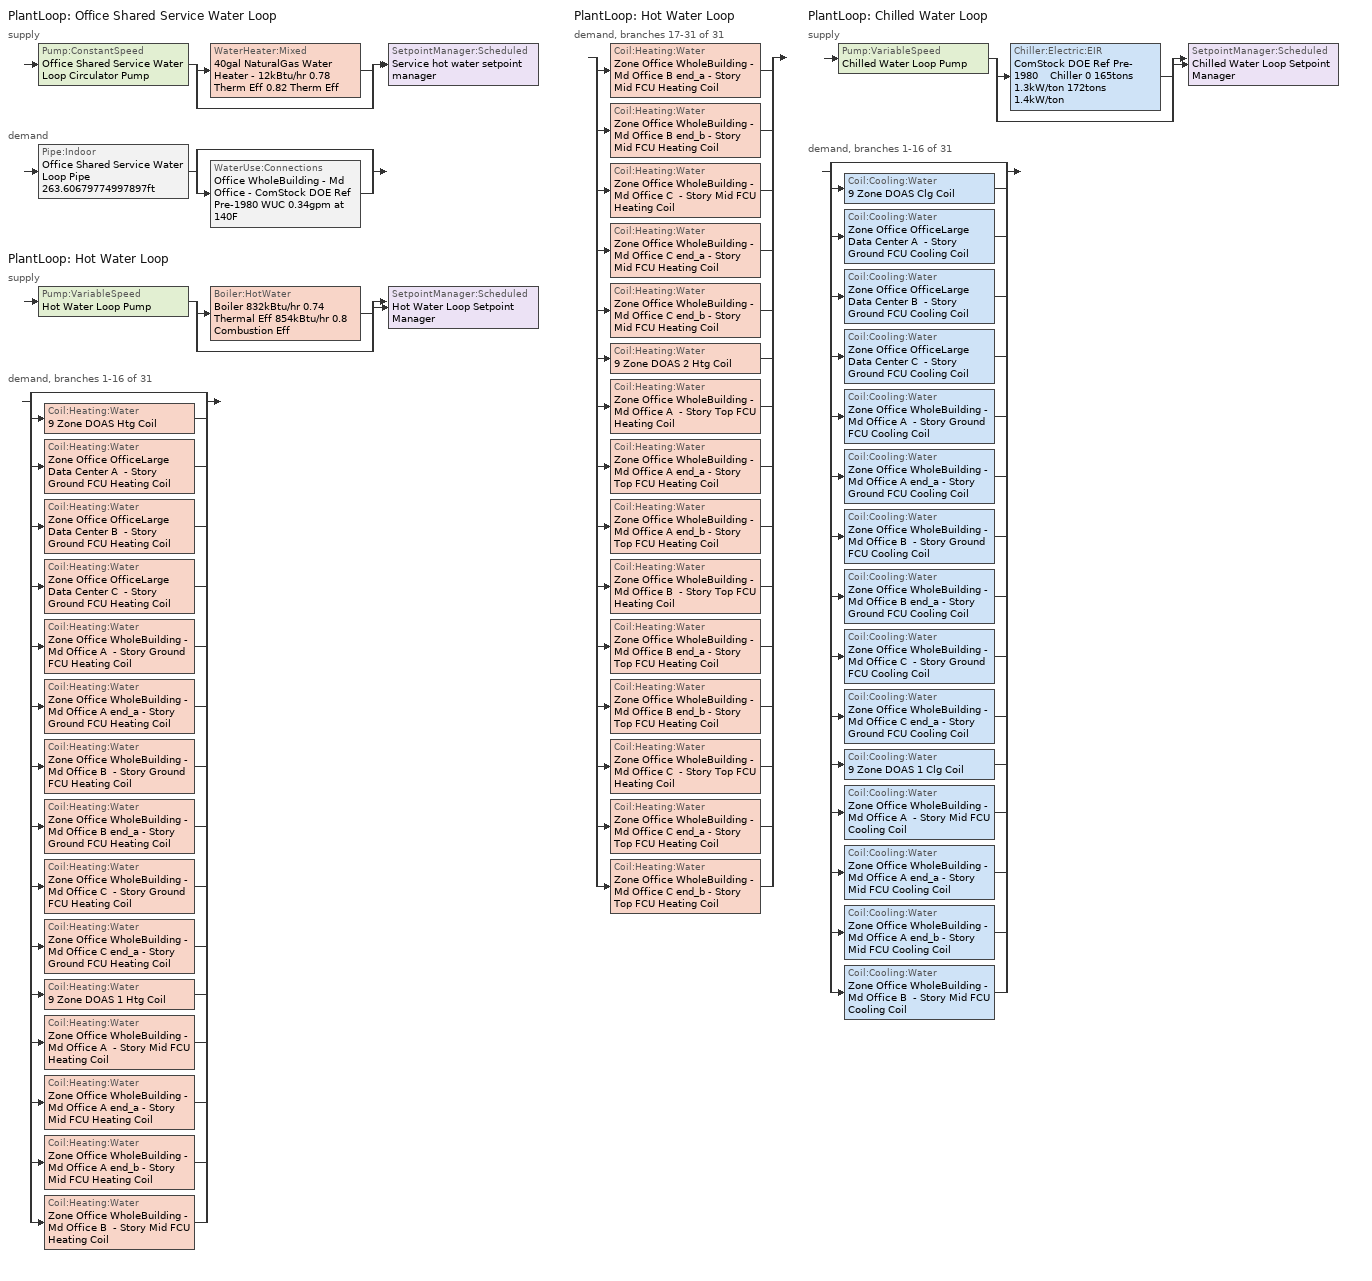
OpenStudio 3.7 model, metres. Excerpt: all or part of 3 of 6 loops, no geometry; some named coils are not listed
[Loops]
PlantLoop 'Office Shared Service Water Loop'
 supply: Pump:ConstantSpeed 'Office Shared Service Water Loop Circulator Pump' > split
  | WaterHeater:Mixed '40gal NaturalGas Water Heater - 12kBtu/hr 0.78 Therm Eff 0.82 Therm Eff'
  | bypass
  join > SetpointManager:Scheduled 'Service hot water setpoint manager'
 demand: Pipe:Indoor 'Office Shared Service Water Loop Pipe 263.60679774997897ft' > split
  | bypass
  | WaterUse:Connections 'Office WholeBuilding - Md Office - ComStock DOE Ref Pre-1980 WUC 0.34gpm at 140F'
PlantLoop 'Hot Water Loop'
 supply: Pump:VariableSpeed 'Hot Water Loop Pump' > split
  | Boiler:HotWater 'Boiler 832kBtu/hr 0.74 Thermal Eff 854kBtu/hr 0.8 Combustion Eff'
  | bypass
  join > SetpointManager:Scheduled 'Hot Water Loop Setpoint Manager'
 demand, branches 1-16 of 31: split
  | bypass
  | Coil:Heating:Water '9 Zone DOAS Htg Coil'
  | Coil:Heating:Water 'Zone Office OfficeLarge Data Center A  - Story Ground FCU Heating Coil'
  | Coil:Heating:Water 'Zone Office OfficeLarge Data Center B  - Story Ground FCU Heating Coil'
  | Coil:Heating:Water 'Zone Office OfficeLarge Data Center C  - Story Ground FCU Heating Coil'
  | Coil:Heating:Water 'Zone Office WholeBuilding - Md Office A  - Story Ground FCU Heating Coil'
  | Coil:Heating:Water 'Zone Office WholeBuilding - Md Office A end_a - Story Ground FCU Heating Coil'
  | Coil:Heating:Water 'Zone Office WholeBuilding - Md Office B  - Story Ground FCU Heating Coil'
  | Coil:Heating:Water 'Zone Office WholeBuilding - Md Office B end_a - Story Ground FCU Heating Coil'
  | Coil:Heating:Water 'Zone Office WholeBuilding - Md Office C  - Story Ground FCU Heating Coil'
  | Coil:Heating:Water 'Zone Office WholeBuilding - Md Office C end_a - Story Ground FCU Heating Coil'
  | Coil:Heating:Water '9 Zone DOAS 1 Htg Coil'
  | Coil:Heating:Water 'Zone Office WholeBuilding - Md Office A  - Story Mid FCU Heating Coil'
  | Coil:Heating:Water 'Zone Office WholeBuilding - Md Office A end_a - Story Mid FCU Heating Coil'
  | Coil:Heating:Water 'Zone Office WholeBuilding - Md Office A end_b - Story Mid FCU Heating Coil'
  | Coil:Heating:Water 'Zone Office WholeBuilding - Md Office B  - Story Mid FCU Heating Coil'
PlantLoop 'Hot Water Loop'
 demand, branches 17-31 of 31: split
  | Coil:Heating:Water 'Zone Office WholeBuilding - Md Office B end_a - Story Mid FCU Heating Coil'
  | Coil:Heating:Water 'Zone Office WholeBuilding - Md Office B end_b - Story Mid FCU Heating Coil'
  | Coil:Heating:Water 'Zone Office WholeBuilding - Md Office C  - Story Mid FCU Heating Coil'
  | Coil:Heating:Water 'Zone Office WholeBuilding - Md Office C end_a - Story Mid FCU Heating Coil'
  | Coil:Heating:Water 'Zone Office WholeBuilding - Md Office C end_b - Story Mid FCU Heating Coil'
  | Coil:Heating:Water '9 Zone DOAS 2 Htg Coil'
  | Coil:Heating:Water 'Zone Office WholeBuilding - Md Office A  - Story Top FCU Heating Coil'
  | Coil:Heating:Water 'Zone Office WholeBuilding - Md Office A end_a - Story Top FCU Heating Coil'
  | Coil:Heating:Water 'Zone Office WholeBuilding - Md Office A end_b - Story Top FCU Heating Coil'
  | Coil:Heating:Water 'Zone Office WholeBuilding - Md Office B  - Story Top FCU Heating Coil'
  | Coil:Heating:Water 'Zone Office WholeBuilding - Md Office B end_a - Story Top FCU Heating Coil'
  | Coil:Heating:Water 'Zone Office WholeBuilding - Md Office B end_b - Story Top FCU Heating Coil'
  | Coil:Heating:Water 'Zone Office WholeBuilding - Md Office C  - Story Top FCU Heating Coil'
  | Coil:Heating:Water 'Zone Office WholeBuilding - Md Office C end_a - Story Top FCU Heating Coil'
  | Coil:Heating:Water 'Zone Office WholeBuilding - Md Office C end_b - Story Top FCU Heating Coil'
PlantLoop 'Chilled Water Loop'
 supply: Pump:VariableSpeed 'Chilled Water Loop Pump' > split
  | Chiller:Electric:EIR 'ComStock DOE Ref Pre-1980    Chiller 0 165tons 1.3kW/ton 172tons 1.4kW/ton'
  | bypass
  join > SetpointManager:Scheduled 'Chilled Water Loop Setpoint Manager'
 demand, branches 1-16 of 31: split
  | bypass
  | Coil:Cooling:Water '9 Zone DOAS Clg Coil'
  | Coil:Cooling:Water 'Zone Office OfficeLarge Data Center A  - Story Ground FCU Cooling Coil'
  | Coil:Cooling:Water 'Zone Office OfficeLarge Data Center B  - Story Ground FCU Cooling Coil'
  | Coil:Cooling:Water 'Zone Office OfficeLarge Data Center C  - Story Ground FCU Cooling Coil'
  | Coil:Cooling:Water 'Zone Office WholeBuilding - Md Office A  - Story Ground FCU Cooling Coil'
  | Coil:Cooling:Water 'Zone Office WholeBuilding - Md Office A end_a - Story Ground FCU Cooling Coil'
  | Coil:Cooling:Water 'Zone Office WholeBuilding - Md Office B  - Story Ground FCU Cooling Coil'
  | Coil:Cooling:Water 'Zone Office WholeBuilding - Md Office B end_a - Story Ground FCU Cooling Coil'
  | Coil:Cooling:Water 'Zone Office WholeBuilding - Md Office C  - Story Ground FCU Cooling Coil'
  | Coil:Cooling:Water 'Zone Office WholeBuilding - Md Office C end_a - Story Ground FCU Cooling Coil'
  | Coil:Cooling:Water '9 Zone DOAS 1 Clg Coil'
  | Coil:Cooling:Water 'Zone Office WholeBuilding - Md Office A  - Story Mid FCU Cooling Coil'
  | Coil:Cooling:Water 'Zone Office WholeBuilding - Md Office A end_a - Story Mid FCU Cooling Coil'
  | Coil:Cooling:Water 'Zone Office WholeBuilding - Md Office A end_b - Story Mid FCU Cooling Coil'
  | Coil:Cooling:Water 'Zone Office WholeBuilding - Md Office B  - Story Mid FCU Cooling Coil'
[SizingPeriod:DesignDay] Barometric Pressure {Pa}=99040; Rain Indicator=No; Snow Indicator=No; Day of Month=21; Daylight Saving Time Indicator=No; Humidity Condition Type=Wetbulb; Dry-Bulb Temperature Range Modifier Type=DefaultMultipliers
Name | Maximum Dry-Bulb Temperature {C} | Daily Dry-Bulb Temperature Range {deltaC} | Wind Speed {m/s} | Wind Direction {deg} | Sky Clearness | Month | Day Type | Wetbulb or DewPoint at Maximum Dry-Bulb {C} | Solar Model Indicator | ASHRAE Clear Sky Optical Depth for Beam Irradiance | ASHRAE Clear Sky Optical Depth for Diffuse Irradiance
Birmingham Muni Ann Htg 99% Condns DB 1 | -4 | 0 | 2.9 | 0 | 0 | 1 | WinterDesignDay | -4 | ASHRAEClearSky
Birmingham Muni Ann Htg 99.6% Condns DB 1 | -6.4 | 0 | 2.9 | 0 | 0 | 1 | WinterDesignDay | -6.4 | ASHRAEClearSky
Birmingham Muni Ann Htg Wind 99% Condns WS=>MCDB 1 | 9.8 | 0 | 8.5 | 0 | 0 | 1 | WinterDesignDay | 9.8 | ASHRAEClearSky
Birmingham Muni April .4% Condns DB=>MCWB 1 | 30.3 | 12.7 | 3.5 | 330 |  | 4 | SummerDesignDay | 18.7 | ASHRAETau | 0.391 | 2.302
Birmingham Muni April .4% Condns WB=>MCDB 1 | 25.9 | 12.7 | 3.5 | 330 |  | 4 | SummerDesignDay | 21.9 | ASHRAETau | 0.391 | 2.302
[Construction]
Copper pipe 0.75in type L with 0.5in fiberglass batt: Fiberglass batt 0.5in, Copper pipe 0.75in type L
[Material] Roughness=Smooth; Thermal Absorptance=0.9; Solar Absorptance=0.7; Visible Absorptance=0.7
Name | Thickness {m} | Conductivity {W/m-K} | Density {kg/m3} | Specific Heat {J/kg-K}
Copper pipe 0.75in type L | 0.001143 | 386 | 8906.27 | 385.1856
Fiberglass batt 0.5in | 0.0127 | 0.0663448 | 11.2129 | 837.36
[Sizing:Zone] Zone Cooling Design Supply Air Temperature Input Method=SupplyAirTemperature; Zone Cooling Design Supply Air Temperature {C}=12.7778; Zone Cooling Design Supply Air Temperature Difference {deltaC}=11.11; Zone Heating Design Supply Air Temperature Input Method=SupplyAirTemperature; Zone Heating Design Supply Air Temperature {C}=40; Zone Heating Design Supply Air Temperature Difference {deltaC}=11.11; Zone Cooling Design Supply Air Humidity Ratio {kg-H2O/kg-air}=0.0085; Zone Heating Design Supply Air Humidity Ratio {kg-H2O/kg-air}=0.008; Cooling Design Air Flow Method=DesignDay; Heating Design Air Flow Method=DesignDay; Account for Dedicated Outdoor Air System=No; Dedicated Outdoor Air System Control Strategy=NeutralSupplyAir; Dedicated Outdoor Air Low Setpoint Temperature for Design {C}=autosize; Dedicated Outdoor Air High Setpoint Temperature for Design {C}=autosize; Zone Load Sizing Method=Sensible Load Only No Latent Load; Zone Latent Cooling Design Supply Air Humidity Ratio Input Method=HumidityRatioDifference; Zone Cooling Design Supply Air Humidity Ratio Difference {kgWater/kgDryAir}=0.005; Zone Latent Heating Design Supply Air Humidity Ratio Input Method=HumidityRatioDifference; Zone Humidification Design Supply Air Humidity Ratio Difference {kgWater/kgDryAir}=0.005
Zone Office OfficeLarge Data Center A  - Story Ground; Zone Office OfficeLarge Data Center B  - Story Ground; Zone Office OfficeLarge Data Center C  - Story Ground
[Zone equipment]
Zone Office OfficeLarge Data Center A  - Story Ground: Zone Office OfficeLarge Data Center A  - Story Ground FCU
Zone Office OfficeLarge Data Center B  - Story Ground: Zone Office OfficeLarge Data Center B  - Story Ground FCU
Zone Office OfficeLarge Data Center C  - Story Ground: Zone Office OfficeLarge Data Center C  - Story Ground FCU
[WaterUse:Connections]
Office WholeBuilding - Md Office - ComStock DOE Ref Pre-1980 WUC 0.34gpm at 140F: Drain Water Heat Exchanger Type=None; Drain Water Heat Exchanger Destination=Plant; Water Use Equipment Name 1=Office WholeBuilding - Md Office - ComStock DOE Ref Pre-1980 Service Water Use 0.34gpm at 140F
[WaterUse:Equipment:Definition]
Office WholeBuilding - Md Office - ComStock DOE Ref Pre-1980 Service Water Use Def 0.34gpm: Peak Flow Rate {m3/s}=2.13793e-05; Target Temperature Schedule=Mixed Water At Faucet Temp - 140F; Sensible Fraction Schedule=Fraction Sensible - 0.2; Latent Fraction Schedule=Fraction Latent - 0.05
[WaterUse:Equipment]
Office WholeBuilding - Md Office - ComStock DOE Ref Pre-1980 Service Water Use 0.34gpm at 140F: Water Use Equipment Definition=Office WholeBuilding - Md Office - ComStock DOE Ref Pre-1980 Service Water Use Def 0.34gpm; Flow Rate Fraction Schedule=OfficeMedium BLDG_SWH_SCH
[PlantLoop] Glycol Concentration=0; Load Distribution Scheme=Optimal
Name | Maximum Loop Temperature {C} | Minimum Loop Temperature {C} | Maximum Loop Flow Rate {m3/s} | Plant Loop Volume {m3} | Fluid Type
Office Shared Service Water Loop | 60 | 10 | 2.13793e-05 | 0.00256552
Hot Water Loop |  | 10 | 0.00525461 | 0.630553 | Water
Chilled Water Loop | 40 | 1 | 0.0242515 | 2.91018
[Sizing:Plant] Sizing Option=NonCoincident; Zone Timesteps in Averaging Window=1; Coincident Sizing Factor Mode=None
Name | Loop Type | Design Loop Exit Temperature {C} | Loop Design Temperature Difference {deltaC}
Office Shared Service Water Loop | Heating | 60 | 5
Hot Water Loop | Heating | 82.2222 | 11.1111
Chilled Water Loop | Cooling | 6.66667 | 5.61111
[SetpointManager:Scheduled] Control Variable=Temperature
Name | Schedule | Setpoint Node or NodeList
Service hot water setpoint manager | Service Water Loop Temp - 140F | Office Shared Service Water Loop Supply Outlet Node
Hot Water Loop Setpoint Manager | Hot Water Loop Temp - 180F | Hot Water Loop Supply Outlet Node
Chilled Water Loop Setpoint Manager | Chilled Water Loop Temp - 44F | Chilled Water Loop Supply Outlet Node
[Pump:ConstantSpeed]
Office Shared Service Water Loop Circulator Pump: Rated Flow Rate {m3/s}=2.13793e-05; Rated Pump Head {Pa}=29890.7; Rated Power Consumption {W}=0.993073; Motor Efficiency=0.825; Fraction of Motor Inefficiencies to Fluid Stream=0; Pump Control Type=Intermittent; Design Power Sizing Method=PowerPerFlowPerPressure; Design Electric Power per Unit Flow Rate {W/(m3/s)}=348701.1; Design Shaft Power per Unit Flow Rate per Unit Head {W-s/m3-Pa}=1.28205
[WaterHeater:Mixed]
40gal NaturalGas Water Heater - 12kBtu/hr 0.78 Therm Eff 0.82 Therm Eff: Tank Volume {m3}=0.151416; Setpoint Temperature Schedule=Service Water Loop Temp - 140F; Deadband Temperature Difference {deltaC}=2; Maximum Temperature Limit {C}=60; Heater Control Type=Cycle; Heater Maximum Capacity {W}=3566.32; Heater Fuel Type=NaturalGas; Heater Thermal Efficiency=0.82; Off Cycle Parasitic Fuel Consumption Rate {W}=0; Off Cycle Parasitic Fuel Type=NaturalGas; Off Cycle Parasitic Heat Fraction to Tank=0; On Cycle Parasitic Fuel Consumption Rate {W}=0; On Cycle Parasitic Fuel Type=NaturalGas; On Cycle Parasitic Heat Fraction to Tank=0; Ambient Temperature Indicator=Schedule; Ambient Temperature Schedule=Water Heater Ambient Temp Schedule - 70.0f; Off Cycle Loss Coefficient to Ambient Temperature {W/K}=1.2477; On Cycle Loss Coefficient to Ambient Temperature {W/K}=1.2477; Use Side Effectiveness=1; Source Side Effectiveness=1; Use Side Design Flow Rate {m3/s}=autosize; Source Side Design Flow Rate {m3/s}=autosize; Indirect Water Heating Recovery Time {hr}=1.5; Source Side Flow Control Mode=IndirectHeatPrimarySetpoint
[WaterHeater:Sizing]
40gal NaturalGas Water Heater - 12kBtu/hr 0.78 Therm Eff 0.82 Therm Eff: Design Mode=PeakDraw; Time Storage Can Meet Peak Draw {hr}=0.538503; Time for Tank Recovery {hr}=0; Nominal Tank Volume for Autosizing Plant Connections {m3}=1
[Pipe:Indoor]
Office Shared Service Water Loop Pipe 263.60679774997897ft: Construction=Copper pipe 0.75in type L with 0.5in fiberglass batt; Environment Type=Schedule; Ambient Temperature Schedule=Temporary Pipe Indoor Ambient Temp 90.1F; Ambient Air Velocity Schedule=Office Shared Service Water Loop Piping Air Velocity - 0.67mph; Pipe Inside Diameter {m}=0.019939; Pipe Length {m}=80.3474
[Pump:VariableSpeed] Rated Pump Head {Pa}=179344; Coefficient 1 of the Part Load Performance Curve=0; Pump Control Type=Intermittent; Skin Loss Radiative Fraction=0.5; Design Power Sizing Method=PowerPerFlowPerPressure; Design Electric Power per Unit Flow Rate {W/(m3/s)}=348701.1; Design Shaft Power per Unit Flow Rate per Unit Head {W-s/m3-Pa}=1.28205; Design Minimum Flow Rate Fraction=0
Name | Rated Flow Rate {m3/s} | Rated Power Consumption {W} | Motor Efficiency | Coefficient 2 of the Part Load Performance Curve | Coefficient 3 of the Part Load Performance Curve | Coefficient 4 of the Part Load Performance Curve | Fraction of Motor Inefficiencies to Fluid Stream
Hot Water Loop Pump | 0.00525461 | 1438.31 | 0.84 | 3.2485 | -4.7443 | 2.5294
Chilled Water Loop Pump | 0.0242515 | 6230.29 | 0.895 | 0.5726 | -0.301 | 0.7347 | 0
[Boiler:HotWater]
Boiler 832kBtu/hr 0.74 Thermal Eff 854kBtu/hr 0.8 Combustion Eff: Fuel Type=NaturalGas; Nominal Capacity {W}=240234; Nominal Thermal Efficiency=0.793; Efficiency Curve Temperature Evaluation Variable=LeavingBoiler; Normalized Boiler Efficiency Curve=Boiler Constant Efficiency Curve; Design Water Flow Rate {m3/s}=0.00525461; Minimum Part Load Ratio=0; Maximum Part Load Ratio=1.2; Optimum Part Load Ratio=1; Water Outlet Upper Temperature Limit {C}=95; Boiler Flow Mode=LeavingSetpointModulated; On Cycle Parasitic Electric Load {W}=0; Off Cycle Parasitic Fuel Load {W}=0; Sizing Factor=1
[Chiller:Electric:EIR]
ComStock DOE Ref Pre-1980    Chiller 0 165tons 1.3kW/ton 172tons 1.4kW/ton: Reference Capacity {W}=571187; Reference COP {W/W}=2.49964; Reference Leaving Chilled Water Temperature {C}=6.66667; Reference Entering Condenser Fluid Temperature {C}=35; Reference Chilled Water Flow Rate {m3/s}=0.0242515; Cooling Capacity Function of Temperature Curve=ChlrAirRecipQRatio_fTchwsToadbSI; Electric Input to Cooling Output Ratio Function of Temperature Curve=ChlrAirRecipEIRRatio_fTchwsToadbSI; Electric Input to Cooling Output Ratio Function of Part Load Ratio Curve=ChlrAirRecipEIRRatio_fQRatio; Minimum Part Load Ratio=0.15; Maximum Part Load Ratio=1; Optimum Part Load Ratio=1; Minimum Unloading Ratio=0.25; Condenser Type=AirCooled; Leaving Chilled Water Lower Temperature Limit {C}=2.22222; Chiller Flow Mode=ConstantFlow; Design Heat Recovery Water Flow Rate {m3/s}=Autosize; Sizing Factor=1; Basin Heater Capacity {W/K}=0; Basin Heater Setpoint Temperature {C}=10; Condenser Heat Recovery Relative Capacity Fraction=1
[Coil:Heating:Water] Availability Schedule=Always On Discrete; Rated Inlet Water Temperature {C}=82.2222; Rated Inlet Air Temperature {C}=16.6; Rated Outlet Water Temperature {C}=71.1111
Name | U-Factor Times Area Value {W/K} | Maximum Water Flow Rate {m3/s} | Rated Capacity {W} | Rated Outlet Air Temperature {C}
9 Zone DOAS Htg Coil | 268.883 | 0.000394712 | 18045.7 | 32.2
Zone Office OfficeLarge Data Center A  - Story Ground FCU Heating Coil; Zone Office OfficeLarge Data Center B  - Story Ground FCU Heating Coil; Zone Office OfficeLarge Data Center C  - Story Ground FCU Heating Coil | 1 | 0 | 0 | 40
Zone Office WholeBuilding - Md Office A  - Story Ground FCU Heating Coil | 341.771 | 0.000327261 | 14962 | 40
Zone Office WholeBuilding - Md Office A end_a - Story Ground FCU Heating Coil | 59.7016 | 5.71753e-05 | 2613.99 | 40
Zone Office WholeBuilding - Md Office B  - Story Ground FCU Heating Coil | 137.061 | 0.000131124 | 5994.83 | 40
Zone Office WholeBuilding - Md Office B end_a - Story Ground FCU Heating Coil | 74.7429 | 7.15709e-05 | 3272.13 | 40
Zone Office WholeBuilding - Md Office C  - Story Ground FCU Heating Coil | 338.892 | 0.000324503 | 14835.9 | 40
Zone Office WholeBuilding - Md Office C end_a - Story Ground FCU Heating Coil | 59.4515 | 5.69358e-05 | 2603.04 | 40
9 Zone DOAS 1 Htg Coil; 9 Zone DOAS 2 Htg Coil | 286.046 | 0.000419906 | 19197.6 | 32.2
Zone Office WholeBuilding - Md Office A  - Story Mid FCU Heating Coil | 351.153 | 0.000336247 | 15372.8 | 40
Zone Office WholeBuilding - Md Office A end_a - Story Mid FCU Heating Coil | 61.2563 | 5.8664e-05 | 2682.05 | 40
Zone Office WholeBuilding - Md Office A end_b - Story Mid FCU Heating Coil | 61.3904 | 5.87925e-05 | 2687.92 | 40
Zone Office WholeBuilding - Md Office B  - Story Mid FCU Heating Coil | 134.274 | 0.000128473 | 5873.62 | 40
Zone Office WholeBuilding - Md Office B end_a - Story Mid FCU Heating Coil | 76.6679 | 7.34141e-05 | 3356.41 | 40
Zone Office WholeBuilding - Md Office B end_b - Story Mid FCU Heating Coil | 76.9891 | 7.37218e-05 | 3370.47 | 40
Zone Office WholeBuilding - Md Office C  - Story Mid FCU Heating Coil | 349.634 | 0.000334793 | 15306.3 | 40
Zone Office WholeBuilding - Md Office C end_a - Story Mid FCU Heating Coil | 61.1216 | 5.85351e-05 | 2676.15 | 40
Zone Office WholeBuilding - Md Office C end_b - Story Mid FCU Heating Coil | 61.2558 | 5.86636e-05 | 2682.03 | 40
Zone Office WholeBuilding - Md Office A  - Story Top FCU Heating Coil | 495.915 | 0.000474887 | 21711.3 | 40
Zone Office WholeBuilding - Md Office A end_a - Story Top FCU Heating Coil | 74.6288 | 7.14712e-05 | 3267.58 | 40
Zone Office WholeBuilding - Md Office A end_b - Story Top FCU Heating Coil | 74.6693 | 7.15099e-05 | 3269.35 | 40
Zone Office WholeBuilding - Md Office B  - Story Top FCU Heating Coil | 448.161 | 0.000429029 | 19614.7 | 40
Zone Office WholeBuilding - Md Office B end_a - Story Top FCU Heating Coil | 107.49 | 0.000102932 | 4705.94 | 40
Zone Office WholeBuilding - Md Office B end_b - Story Top FCU Heating Coil | 107.587 | 0.000103025 | 4710.19 | 40
Zone Office WholeBuilding - Md Office C  - Story Top FCU Heating Coil | 495.458 | 0.000474449 | 21691.2 | 40
Zone Office WholeBuilding - Md Office C end_a - Story Top FCU Heating Coil | 74.5883 | 7.14323e-05 | 3265.8 | 40
Zone Office WholeBuilding - Md Office C end_b - Story Top FCU Heating Coil | 74.6287 | 7.14711e-05 | 3267.57 | 40
[Controller:WaterCoil] Minimum Actuated Flow {m3/s}=0
Name | Water Coil | Action | Controller Convergence Tolerance {deltaC} | Maximum Actuated Flow {m3/s}
9 Zone DOAS Htg Coil Controller | 9 Zone DOAS Htg Coil | Normal | 0.0001 | 0.000394712
9 Zone DOAS Clg Coil Controller | 9 Zone DOAS Clg Coil | Reverse | 0.000484905 | 0.000982028
Zone Office OfficeLarge Data Center A  - Story Ground FCU Cooling Coil Controller | Zone Office OfficeLarge Data Center A  - Story Ground FCU Cooling Coil | Reverse
Zone Office OfficeLarge Data Center A  - Story Ground FCU Heating Coil Controller | Zone Office OfficeLarge Data Center A  - Story Ground FCU Heating Coil | Normal | 0.0001
Zone Office OfficeLarge Data Center B  - Story Ground FCU Cooling Coil Controller | Zone Office OfficeLarge Data Center B  - Story Ground FCU Cooling Coil | Reverse
Zone Office OfficeLarge Data Center B  - Story Ground FCU Heating Coil Controller | Zone Office OfficeLarge Data Center B  - Story Ground FCU Heating Coil | Normal | 0.0001
Zone Office OfficeLarge Data Center C  - Story Ground FCU Cooling Coil Controller | Zone Office OfficeLarge Data Center C  - Story Ground FCU Cooling Coil | Reverse
Zone Office OfficeLarge Data Center C  - Story Ground FCU Heating Coil Controller | Zone Office OfficeLarge Data Center C  - Story Ground FCU Heating Coil | Normal | 0.0001
Zone Office WholeBuilding - Md Office A  - Story Ground FCU Cooling Coil Controller | Zone Office WholeBuilding - Md Office A  - Story Ground FCU Cooling Coil | Reverse
Zone Office WholeBuilding - Md Office A  - Story Ground FCU Heating Coil Controller | Zone Office WholeBuilding - Md Office A  - Story Ground FCU Heating Coil | Normal | 0.0001
Zone Office WholeBuilding - Md Office A end_a - Story Ground FCU Cooling Coil Controller | Zone Office WholeBuilding - Md Office A end_a - Story Ground FCU Cooling Coil | Reverse
Zone Office WholeBuilding - Md Office A end_a - Story Ground FCU Heating Coil Controller | Zone Office WholeBuilding - Md Office A end_a - Story Ground FCU Heating Coil | Normal | 0.0001
Zone Office WholeBuilding - Md Office B  - Story Ground FCU Cooling Coil Controller | Zone Office WholeBuilding - Md Office B  - Story Ground FCU Cooling Coil | Reverse
Zone Office WholeBuilding - Md Office B  - Story Ground FCU Heating Coil Controller | Zone Office WholeBuilding - Md Office B  - Story Ground FCU Heating Coil | Normal | 0.0001
Zone Office WholeBuilding - Md Office B end_a - Story Ground FCU Cooling Coil Controller | Zone Office WholeBuilding - Md Office B end_a - Story Ground FCU Cooling Coil | Reverse
Zone Office WholeBuilding - Md Office B end_a - Story Ground FCU Heating Coil Controller | Zone Office WholeBuilding - Md Office B end_a - Story Ground FCU Heating Coil | Normal | 0.0001
Zone Office WholeBuilding - Md Office C  - Story Ground FCU Cooling Coil Controller | Zone Office WholeBuilding - Md Office C  - Story Ground FCU Cooling Coil | Reverse
Zone Office WholeBuilding - Md Office C  - Story Ground FCU Heating Coil Controller | Zone Office WholeBuilding - Md Office C  - Story Ground FCU Heating Coil | Normal | 0.0001
Zone Office WholeBuilding - Md Office C end_a - Story Ground FCU Cooling Coil Controller | Zone Office WholeBuilding - Md Office C end_a - Story Ground FCU Cooling Coil | Reverse
Zone Office WholeBuilding - Md Office C end_a - Story Ground FCU Heating Coil Controller | Zone Office WholeBuilding - Md Office C end_a - Story Ground FCU Heating Coil | Normal | 0.0001
9 Zone DOAS 1 Htg Coil Controller | 9 Zone DOAS 1 Htg Coil | Normal | 0.0001 | 0.000419906
9 Zone DOAS 1 Clg Coil Controller | 9 Zone DOAS 1 Clg Coil | Reverse | 0.000455811 | 0.00104471
Zone Office WholeBuilding - Md Office A  - Story Mid FCU Cooling Coil Controller | Zone Office WholeBuilding - Md Office A  - Story Mid FCU Cooling Coil | Reverse
Zone Office WholeBuilding - Md Office A  - Story Mid FCU Heating Coil Controller | Zone Office WholeBuilding - Md Office A  - Story Mid FCU Heating Coil | Normal | 0.0001
Zone Office WholeBuilding - Md Office A end_a - Story Mid FCU Cooling Coil Controller | Zone Office WholeBuilding - Md Office A end_a - Story Mid FCU Cooling Coil | Reverse
Zone Office WholeBuilding - Md Office A end_a - Story Mid FCU Heating Coil Controller | Zone Office WholeBuilding - Md Office A end_a - Story Mid FCU Heating Coil | Normal | 0.0001
Zone Office WholeBuilding - Md Office A end_b - Story Mid FCU Cooling Coil Controller | Zone Office WholeBuilding - Md Office A end_b - Story Mid FCU Cooling Coil | Reverse
Zone Office WholeBuilding - Md Office A end_b - Story Mid FCU Heating Coil Controller | Zone Office WholeBuilding - Md Office A end_b - Story Mid FCU Heating Coil | Normal | 0.0001
Zone Office WholeBuilding - Md Office B  - Story Mid FCU Cooling Coil Controller | Zone Office WholeBuilding - Md Office B  - Story Mid FCU Cooling Coil | Reverse
Zone Office WholeBuilding - Md Office B  - Story Mid FCU Heating Coil Controller | Zone Office WholeBuilding - Md Office B  - Story Mid FCU Heating Coil | Normal | 0.0001
Zone Office WholeBuilding - Md Office B end_a - Story Mid FCU Heating Coil Controller | Zone Office WholeBuilding - Md Office B end_a - Story Mid FCU Heating Coil | Normal | 0.0001
Zone Office WholeBuilding - Md Office B end_b - Story Mid FCU Heating Coil Controller | Zone Office WholeBuilding - Md Office B end_b - Story Mid FCU Heating Coil | Normal | 0.0001
Zone Office WholeBuilding - Md Office C  - Story Mid FCU Heating Coil Controller | Zone Office WholeBuilding - Md Office C  - Story Mid FCU Heating Coil | Normal | 0.0001
Zone Office WholeBuilding - Md Office C end_a - Story Mid FCU Heating Coil Controller | Zone Office WholeBuilding - Md Office C end_a - Story Mid FCU Heating Coil | Normal | 0.0001
Zone Office WholeBuilding - Md Office C end_b - Story Mid FCU Heating Coil Controller | Zone Office WholeBuilding - Md Office C end_b - Story Mid FCU Heating Coil | Normal | 0.0001
9 Zone DOAS 2 Htg Coil Controller | 9 Zone DOAS 2 Htg Coil | Normal | 0.0001 | 0.000419906
Zone Office WholeBuilding - Md Office A  - Story Top FCU Heating Coil Controller | Zone Office WholeBuilding - Md Office A  - Story Top FCU Heating Coil | Normal | 0.0001
Zone Office WholeBuilding - Md Office A end_a - Story Top FCU Heating Coil Controller | Zone Office WholeBuilding - Md Office A end_a - Story Top FCU Heating Coil | Normal | 0.0001
Zone Office WholeBuilding - Md Office A end_b - Story Top FCU Heating Coil Controller | Zone Office WholeBuilding - Md Office A end_b - Story Top FCU Heating Coil | Normal | 0.0001
Zone Office WholeBuilding - Md Office B  - Story Top FCU Heating Coil Controller | Zone Office WholeBuilding - Md Office B  - Story Top FCU Heating Coil | Normal | 0.0001
Zone Office WholeBuilding - Md Office B end_a - Story Top FCU Heating Coil Controller | Zone Office WholeBuilding - Md Office B end_a - Story Top FCU Heating Coil | Normal | 0.0001
Zone Office WholeBuilding - Md Office B end_b - Story Top FCU Heating Coil Controller | Zone Office WholeBuilding - Md Office B end_b - Story Top FCU Heating Coil | Normal | 0.0001
Zone Office WholeBuilding - Md Office C  - Story Top FCU Heating Coil Controller | Zone Office WholeBuilding - Md Office C  - Story Top FCU Heating Coil | Normal | 0.0001
Zone Office WholeBuilding - Md Office C end_a - Story Top FCU Heating Coil Controller | Zone Office WholeBuilding - Md Office C end_a - Story Top FCU Heating Coil | Normal | 0.0001
Zone Office WholeBuilding - Md Office C end_b - Story Top FCU Heating Coil Controller | Zone Office WholeBuilding - Md Office C end_b - Story Top FCU Heating Coil | Normal | 0.0001
[Coil:Cooling:Water] Availability Schedule=Always On Discrete; Design Inlet Water Temperature {C}=6.66667; Design Outlet Air Humidity Ratio {kg-H2O/kg-air}=0.0085; Heat Exchanger Configuration=CrossFlow
Name | Design Water Flow Rate {m3/s} | Design Air Flow Rate {m3/s} | Design Inlet Air Temperature {C} | Design Outlet Air Temperature {C} | Design Inlet Air Humidity Ratio {kg-H2O/kg-air}
9 Zone DOAS Clg Coil | 0.000982028 | 0.554538 | 37.323 | 14.5973 | 0.0132612
Zone Office OfficeLarge Data Center A  - Story Ground FCU Cooling Coil | 0.000308198 | 0.38597 | 28.4135 | 12.7778 | 0.00850723
Zone Office OfficeLarge Data Center B  - Story Ground FCU Cooling Coil | 0.000610434 | 0.76521 | 28.4136 | 12.7778 | 0.00850116
Zone Office OfficeLarge Data Center C  - Story Ground FCU Cooling Coil | 0.00029225 | 0.366117 | 28.4136 | 12.7778 | 0.00850519
Zone Office WholeBuilding - Md Office A  - Story Ground FCU Cooling Coil | 0.00176401 | 2.872 | 24.1885 | 12.7778 | 0.00875265
Zone Office WholeBuilding - Md Office A end_a - Story Ground FCU Cooling Coil | 0.000237575 | 0.390023 | 24.1885 | 12.7778 | 0.00871273
Zone Office WholeBuilding - Md Office B  - Story Ground FCU Cooling Coil | 0.00108666 | 1.5073 | 24.1856 | 12.7778 | 0.00959255
Zone Office WholeBuilding - Md Office B end_a - Story Ground FCU Cooling Coil | 0.000320637 | 0.509039 | 24.1877 | 12.7778 | 0.00887621
Zone Office WholeBuilding - Md Office C  - Story Ground FCU Cooling Coil | 0.00128566 | 2.01411 | 24.1874 | 12.7778 | 0.00894263
Zone Office WholeBuilding - Md Office C end_a - Story Ground FCU Cooling Coil | 0.000184124 | 0.295011 | 24.1877 | 12.7778 | 0.00883092
9 Zone DOAS 1 Clg Coil | 0.00104471 | 0.589934 | 37.323 | 14.5973 | 0.0132612
Zone Office WholeBuilding - Md Office A  - Story Mid FCU Cooling Coil | 0.0021727 | 3.57931 | 24.1888 | 12.7778 | 0.00869603
Zone Office WholeBuilding - Md Office A end_a - Story Mid FCU Cooling Coil | 0.000301146 | 0.497963 | 24.1885 | 12.7778 | 0.00867836
Zone Office WholeBuilding - Md Office A end_b - Story Mid FCU Cooling Coil | 0.000271114 | 0.455536 | 24.1898 | 12.7778 | 0.00860235
Zone Office WholeBuilding - Md Office B  - Story Mid FCU Cooling Coil | 0.00104869 | 1.45033 | 24.1856 | 12.7778 | 0.00960941
[AvailabilityManager:NightCycle] Applicability Schedule=Always On Discrete; Control Type=CycleOnAny; Thermostat Tolerance {deltaC}=1; Cycling Run Time {s}=3600
Availability Manager Night Cycle 1; Availability Manager Night Cycle 2; Availability Manager Night Cycle 3
[Fan:OnOff] Availability Schedule=Always On Discrete; Fan Total Efficiency=0.1595; Pressure Rise {Pa}=270.9; Motor Efficiency=0.29; Motor In Airstream Fraction=1
Name | Maximum Flow Rate {m3/s} | Fan Power Ratio Function of Speed Ratio Curve | Fan Efficiency Ratio Function of Speed Ratio Curve
Zone Office OfficeLarge Data Center A  - Story Ground Fan Coil fan | 0.38597 | Fan On Off Power Curve | Fan On Off Efficiency Curve
Zone Office OfficeLarge Data Center B  - Story Ground Fan Coil fan | 0.76521 | Fan On Off Power Curve 1 | Fan On Off Efficiency Curve 1
Zone Office OfficeLarge Data Center C  - Story Ground Fan Coil fan | 0.366117 | Fan On Off Power Curve 2 | Fan On Off Efficiency Curve 2
Zone Office WholeBuilding - Md Office A  - Story Ground Fan Coil fan | 2.872 | Fan On Off Power Curve 3 | Fan On Off Efficiency Curve 3
Zone Office WholeBuilding - Md Office A end_a - Story Ground Fan Coil fan | 0.390023 | Fan On Off Power Curve 4 | Fan On Off Efficiency Curve 4
Zone Office WholeBuilding - Md Office B  - Story Ground Fan Coil fan | 1.5073 | Fan On Off Power Curve 5 | Fan On Off Efficiency Curve 5
Zone Office WholeBuilding - Md Office B end_a - Story Ground Fan Coil fan | 0.509039 | Fan On Off Power Curve 6 | Fan On Off Efficiency Curve 6
Zone Office WholeBuilding - Md Office C  - Story Ground Fan Coil fan | 2.01411 | Fan On Off Power Curve 7 | Fan On Off Efficiency Curve 7
Zone Office WholeBuilding - Md Office C end_a - Story Ground Fan Coil fan | 0.295011 | Fan On Off Power Curve 8 | Fan On Off Efficiency Curve 8
Zone Office WholeBuilding - Md Office A  - Story Mid Fan Coil fan | 3.57931 | Fan On Off Power Curve 9 | Fan On Off Efficiency Curve 9
Zone Office WholeBuilding - Md Office A end_a - Story Mid Fan Coil fan | 0.497963 | Fan On Off Power Curve 10 | Fan On Off Efficiency Curve 10
Zone Office WholeBuilding - Md Office A end_b - Story Mid Fan Coil fan | 0.455536 | Fan On Off Power Curve 11 | Fan On Off Efficiency Curve 11
Zone Office WholeBuilding - Md Office B  - Story Mid Fan Coil fan | 1.45033 | Fan On Off Power Curve 12 | Fan On Off Efficiency Curve 12
Zone Office WholeBuilding - Md Office B end_a - Story Mid Fan Coil fan | 0.661285 | Fan On Off Power Curve 13 | Fan On Off Efficiency Curve 13
Zone Office WholeBuilding - Md Office B end_b - Story Mid Fan Coil fan | 0.703581 | Fan On Off Power Curve 14 | Fan On Off Efficiency Curve 14
Zone Office WholeBuilding - Md Office C  - Story Mid Fan Coil fan | 2.5263 | Fan On Off Power Curve 15 | Fan On Off Efficiency Curve 15
Zone Office WholeBuilding - Md Office C end_a - Story Mid Fan Coil fan | 0.357043 | Fan On Off Power Curve 16 | Fan On Off Efficiency Curve 16
Zone Office WholeBuilding - Md Office C end_b - Story Mid Fan Coil fan | 0.415239 | Fan On Off Power Curve 17 | Fan On Off Efficiency Curve 17
Zone Office WholeBuilding - Md Office A  - Story Top Fan Coil fan | 4.32906 | Fan On Off Power Curve 18 | Fan On Off Efficiency Curve 18
Zone Office WholeBuilding - Md Office A end_a - Story Top Fan Coil fan | 0.572378 | Fan On Off Power Curve 19 | Fan On Off Efficiency Curve 19
Zone Office WholeBuilding - Md Office A end_b - Story Top Fan Coil fan | 0.515581 | Fan On Off Power Curve 20 | Fan On Off Efficiency Curve 20
Zone Office WholeBuilding - Md Office B  - Story Top Fan Coil fan | 2.51268 | Fan On Off Power Curve 21 | Fan On Off Efficiency Curve 21
Zone Office WholeBuilding - Md Office B end_a - Story Top Fan Coil fan | 0.792983 | Fan On Off Power Curve 22 | Fan On Off Efficiency Curve 22
Zone Office WholeBuilding - Md Office B end_b - Story Top Fan Coil fan | 0.837563 | Fan On Off Power Curve 23 | Fan On Off Efficiency Curve 23
Zone Office WholeBuilding - Md Office C  - Story Top Fan Coil fan | 2.97137 | Fan On Off Power Curve 24 | Fan On Off Efficiency Curve 24
Zone Office WholeBuilding - Md Office C end_a - Story Top Fan Coil fan | 0.405475 | Fan On Off Power Curve 25 | Fan On Off Efficiency Curve 25
Zone Office WholeBuilding - Md Office C end_b - Story Top Fan Coil fan | 0.477405 | Fan On Off Power Curve 26 | Fan On Off Efficiency Curve 26
[ZoneHVAC:FourPipeFanCoil] Availability Schedule=Always On Discrete; Capacity Control Method=CyclingFan; Maximum Outdoor Air Flow Rate {m3/s}=0; Minimum Supply Air Temperature in Cooling Mode {C}=autosize; Maximum Supply Air Temperature in Heating Mode {C}=autosize
Name | Maximum Supply Air Flow Rate {m3/s} | Supply Air Fan | Cooling Coil | Maximum Cold Water Flow Rate {m3/s} | Heating Coil | Maximum Hot Water Flow Rate {m3/s}
Zone Office OfficeLarge Data Center A  - Story Ground FCU | 0.38597 | Zone Office OfficeLarge Data Center A  - Story Ground Fan Coil fan | Zone Office OfficeLarge Data Center A  - Story Ground FCU Cooling Coil | 0.000308198 | Zone Office OfficeLarge Data Center A  - Story Ground FCU Heating Coil | 0
Zone Office OfficeLarge Data Center B  - Story Ground FCU | 0.76521 | Zone Office OfficeLarge Data Center B  - Story Ground Fan Coil fan | Zone Office OfficeLarge Data Center B  - Story Ground FCU Cooling Coil | 0.000610434 | Zone Office OfficeLarge Data Center B  - Story Ground FCU Heating Coil | 0
Zone Office OfficeLarge Data Center C  - Story Ground FCU | 0.366117 | Zone Office OfficeLarge Data Center C  - Story Ground Fan Coil fan | Zone Office OfficeLarge Data Center C  - Story Ground FCU Cooling Coil | 0.00029225 | Zone Office OfficeLarge Data Center C  - Story Ground FCU Heating Coil | 0
Zone Office WholeBuilding - Md Office A  - Story Ground FCU | 2.872 | Zone Office WholeBuilding - Md Office A  - Story Ground Fan Coil fan | Zone Office WholeBuilding - Md Office A  - Story Ground FCU Cooling Coil | 0.00176401 | Zone Office WholeBuilding - Md Office A  - Story Ground FCU Heating Coil | 0.000327261
Zone Office WholeBuilding - Md Office A end_a - Story Ground FCU | 0.390023 | Zone Office WholeBuilding - Md Office A end_a - Story Ground Fan Coil fan | Zone Office WholeBuilding - Md Office A end_a - Story Ground FCU Cooling Coil | 0.000237575 | Zone Office WholeBuilding - Md Office A end_a - Story Ground FCU Heating Coil | 5.71753e-05
Zone Office WholeBuilding - Md Office B  - Story Ground FCU | 1.5073 | Zone Office WholeBuilding - Md Office B  - Story Ground Fan Coil fan | Zone Office WholeBuilding - Md Office B  - Story Ground FCU Cooling Coil | 0.00108666 | Zone Office WholeBuilding - Md Office B  - Story Ground FCU Heating Coil | 0.000131124
Zone Office WholeBuilding - Md Office B end_a - Story Ground FCU | 0.509039 | Zone Office WholeBuilding - Md Office B end_a - Story Ground Fan Coil fan | Zone Office WholeBuilding - Md Office B end_a - Story Ground FCU Cooling Coil | 0.000320637 | Zone Office WholeBuilding - Md Office B end_a - Story Ground FCU Heating Coil | 7.15709e-05
Zone Office WholeBuilding - Md Office C  - Story Ground FCU | 2.01411 | Zone Office WholeBuilding - Md Office C  - Story Ground Fan Coil fan | Zone Office WholeBuilding - Md Office C  - Story Ground FCU Cooling Coil | 0.00128566 | Zone Office WholeBuilding - Md Office C  - Story Ground FCU Heating Coil | 0.000324503
Zone Office WholeBuilding - Md Office C end_a - Story Ground FCU | 0.295011 | Zone Office WholeBuilding - Md Office C end_a - Story Ground Fan Coil fan | Zone Office WholeBuilding - Md Office C end_a - Story Ground FCU Cooling Coil | 0.000184124 | Zone Office WholeBuilding - Md Office C end_a - Story Ground FCU Heating Coil | 5.69358e-05
Zone Office WholeBuilding - Md Office A  - Story Mid FCU | 3.57931 | Zone Office WholeBuilding - Md Office A  - Story Mid Fan Coil fan | Zone Office WholeBuilding - Md Office A  - Story Mid FCU Cooling Coil | 0.0021727 | Zone Office WholeBuilding - Md Office A  - Story Mid FCU Heating Coil | 0.000336247
Zone Office WholeBuilding - Md Office A end_a - Story Mid FCU | 0.497963 | Zone Office WholeBuilding - Md Office A end_a - Story Mid Fan Coil fan | Zone Office WholeBuilding - Md Office A end_a - Story Mid FCU Cooling Coil | 0.000301146 | Zone Office WholeBuilding - Md Office A end_a - Story Mid FCU Heating Coil | 5.8664e-05
Zone Office WholeBuilding - Md Office A end_b - Story Mid FCU | 0.455536 | Zone Office WholeBuilding - Md Office A end_b - Story Mid Fan Coil fan | Zone Office WholeBuilding - Md Office A end_b - Story Mid FCU Cooling Coil | 0.000271114 | Zone Office WholeBuilding - Md Office A end_b - Story Mid FCU Heating Coil | 5.87925e-05
Zone Office WholeBuilding - Md Office B  - Story Mid FCU | 1.45033 | Zone Office WholeBuilding - Md Office B  - Story Mid Fan Coil fan | Zone Office WholeBuilding - Md Office B  - Story Mid FCU Cooling Coil | 0.00104869 | Zone Office WholeBuilding - Md Office B  - Story Mid FCU Heating Coil | 0.000128473
Zone Office WholeBuilding - Md Office B end_a - Story Mid FCU | 0.661285 | Zone Office WholeBuilding - Md Office B end_a - Story Mid Fan Coil fan | Zone Office WholeBuilding - Md Office B end_a - Story Mid FCU Cooling Coil | 0.000410359 | Zone Office WholeBuilding - Md Office B end_a - Story Mid FCU Heating Coil | 7.34141e-05
Zone Office WholeBuilding - Md Office B end_b - Story Mid FCU | 0.703581 | Zone Office WholeBuilding - Md Office B end_b - Story Mid Fan Coil fan | Zone Office WholeBuilding - Md Office B end_b - Story Mid FCU Cooling Coil | 0.000429037 | Zone Office WholeBuilding - Md Office B end_b - Story Mid FCU Heating Coil | 7.37218e-05
Zone Office WholeBuilding - Md Office C  - Story Mid FCU | 2.5263 | Zone Office WholeBuilding - Md Office C  - Story Mid Fan Coil fan | Zone Office WholeBuilding - Md Office C  - Story Mid FCU Cooling Coil | 0.00158625 | Zone Office WholeBuilding - Md Office C  - Story Mid FCU Heating Coil | 0.000334793
Zone Office WholeBuilding - Md Office C end_a - Story Mid FCU | 0.357043 | Zone Office WholeBuilding - Md Office C end_a - Story Mid Fan Coil fan | Zone Office WholeBuilding - Md Office C end_a - Story Mid FCU Cooling Coil | 0.000219778 | Zone Office WholeBuilding - Md Office C end_a - Story Mid FCU Heating Coil | 5.85351e-05
Zone Office WholeBuilding - Md Office C end_b - Story Mid FCU | 0.415239 | Zone Office WholeBuilding - Md Office C end_b - Story Mid Fan Coil fan | Zone Office WholeBuilding - Md Office C end_b - Story Mid FCU Cooling Coil | 0.000252504 | Zone Office WholeBuilding - Md Office C end_b - Story Mid FCU Heating Coil | 5.86636e-05
Zone Office WholeBuilding - Md Office A  - Story Top FCU | 4.32906 | Zone Office WholeBuilding - Md Office A  - Story Top Fan Coil fan | Zone Office WholeBuilding - Md Office A  - Story Top FCU Cooling Coil | 0.00262709 | Zone Office WholeBuilding - Md Office A  - Story Top FCU Heating Coil | 0.000474887
Zone Office WholeBuilding - Md Office A end_a - Story Top FCU | 0.572378 | Zone Office WholeBuilding - Md Office A end_a - Story Top Fan Coil fan | Zone Office WholeBuilding - Md Office A end_a - Story Top FCU Cooling Coil | 0.000346315 | Zone Office WholeBuilding - Md Office A end_a - Story Top FCU Heating Coil | 7.14712e-05
Zone Office WholeBuilding - Md Office A end_b - Story Top FCU | 0.515581 | Zone Office WholeBuilding - Md Office A end_b - Story Top Fan Coil fan | Zone Office WholeBuilding - Md Office A end_b - Story Top FCU Cooling Coil | 0.000306621 | Zone Office WholeBuilding - Md Office A end_b - Story Top FCU Heating Coil | 7.15099e-05
Zone Office WholeBuilding - Md Office B  - Story Top FCU | 2.51268 | Zone Office WholeBuilding - Md Office B  - Story Top Fan Coil fan | Zone Office WholeBuilding - Md Office B  - Story Top FCU Cooling Coil | 0.00171016 | Zone Office WholeBuilding - Md Office B  - Story Top FCU Heating Coil | 0.000429029
Zone Office WholeBuilding - Md Office B end_a - Story Top FCU | 0.792983 | Zone Office WholeBuilding - Md Office B end_a - Story Top Fan Coil fan | Zone Office WholeBuilding - Md Office B end_a - Story Top FCU Cooling Coil | 0.000490698 | Zone Office WholeBuilding - Md Office B end_a - Story Top FCU Heating Coil | 0.000102932
Zone Office WholeBuilding - Md Office B end_b - Story Top FCU | 0.837563 | Zone Office WholeBuilding - Md Office B end_b - Story Top Fan Coil fan | Zone Office WholeBuilding - Md Office B end_b - Story Top FCU Cooling Coil | 0.000509365 | Zone Office WholeBuilding - Md Office B end_b - Story Top FCU Heating Coil | 0.000103025
Zone Office WholeBuilding - Md Office C  - Story Top FCU | 2.97137 | Zone Office WholeBuilding - Md Office C  - Story Top Fan Coil fan | Zone Office WholeBuilding - Md Office C  - Story Top FCU Cooling Coil | 0.00185886 | Zone Office WholeBuilding - Md Office C  - Story Top FCU Heating Coil | 0.000474449
Zone Office WholeBuilding - Md Office C end_a - Story Top FCU | 0.405475 | Zone Office WholeBuilding - Md Office C end_a - Story Top Fan Coil fan | Zone Office WholeBuilding - Md Office C end_a - Story Top FCU Cooling Coil | 0.000249858 | Zone Office WholeBuilding - Md Office C end_a - Story Top FCU Heating Coil | 7.14323e-05
Zone Office WholeBuilding - Md Office C end_b - Story Top FCU | 0.477405 | Zone Office WholeBuilding - Md Office C end_b - Story Top Fan Coil fan | Zone Office WholeBuilding - Md Office C end_b - Story Top FCU Cooling Coil | 0.000290262 | Zone Office WholeBuilding - Md Office C end_b - Story Top FCU Heating Coil | 7.14711e-05
[Schedule:Ruleset]
OfficeMedium BLDG_SWH_SCH: Default Day Schedule=OfficeMedium BLDG_SWH_SCH Default; Summer Design Day Schedule=OfficeMedium BLDG_SWH_SCH Summer Design Day; Winter Design Day Schedule=OfficeMedium BLDG_SWH_SCH Winter Design Day
Fraction Sensible - 0.2: Default Day Schedule=Fraction Sensible - 0.2 Default
Fraction Latent - 0.05: Default Day Schedule=Fraction Latent - 0.05 Default
Mixed Water At Faucet Temp - 140F: Default Day Schedule=Mixed Water At Faucet Temp - 140F Default
Service Water Loop Temp - 140F: Default Day Schedule=Service Water Loop Temp - 140F Default
Water Heater Ambient Temp Schedule - 70.0f: Default Day Schedule=Water Heater Ambient Temp Schedule - 70.0f Default
Office Shared Service Water Loop Piping Air Velocity - 0.67mph: Default Day Schedule=Office Shared Service Water Loop Piping Air Velocity - 0.67mph Default
Hot Water Loop Temp - 180F: Default Day Schedule=Hot Water Loop Temp - 180F Default
Chilled Water Loop Temp - 44F: Default Day Schedule=Chilled Water Loop Temp - 44F Default
[Schedule:Day]
OfficeMedium BLDG_SWH_SCH Default: Yes, 0, 15, 0.0675, 0, 30, 0.06, 0, 45, 0.055, 1, 0, 0.05, 1, 15, 0.045, 1, 30, 0.04, 20, 0, 0.04, 20, 15, 0.0425, 20, 30, 0.045, 20, 45, 0.0475, 21, 0, 0.05, 21, 15, 0.0525, 21, 30, 0.055, 21, 45, 0.0575, 22, 0, 0.06, 22, 30, 0.06, 22, 45, 0.0675, 23, 0, 0.075, 23, 15, 0.0825, 23, 30, 0.09, 23, 45, 0.0825, 24, 0, 0.075
OfficeMedium BLDG_SWH_SCH Summer Design Day: 6, 0, 0, 7, 0, 0.07, 8, 0, 0.19, 9, 0, 0.35, 10, 0, 0.38, 11, 0, 0.39, 12, 0, 0.47, 13, 0, 0.57, 14, 0, 0.54, 15, 0, 0.34, 16, 0, 0.33, 17, 0, 0.44, 18, 0, 0.26, 19, 0, 0.21, 20, 0, 0.15, 21, 0, 0.17, 22, 0, 0.08, 24, 0, 0.05
OfficeMedium BLDG_SWH_SCH SmrDsn|Wkdy Day: Yes, 5, 15, 0, 5, 30, 0.0175, 5, 45, 0.035, 6, 0, 0.0525, 6, 15, 0.07, 6, 30, 0.1, 6, 45, 0.13, 7, 0, 0.16, 7, 15, 0.19, 7, 30, 0.23, 7, 45, 0.27, 8, 0, 0.31, 8, 15, 0.35, 8, 30, 0.3575, 8, 45, 0.365, 9, 0, 0.3725, 9, 15, 0.38, 9, 30, 0.386667, 9, 37, 0.39, 9, 52, 0.536667, 10, 0, 0.57, 10, 15, 0.5625, 10, 30, 0.555, 10, 45, 0.5475, 11, 0, 0.54, 11, 15, 0.49, 11, 30, 0.44, 11, 45, 0.39, 12, 0, 0.34, 12, 15, 0.3375, 12, 30, 0.335, 12, 45, 0.3325, 13, 0, 0.33, 13, 15, 0.403333, 13, 22, 0.44, 13, 37, 0.226667, 13, 45, 0.21, 14, 0, 0.195, 14, 15, 0.18, 14, 30, 0.165, 14, 45, 0.15, 15, 0, 0.155, 15, 15, 0.16, 15, 30, 0.165, 15, 45, 0.17, 16, 0, 0.1475, 16, 15, 0.125, 16, 30, 0.1025, 16, 45, 0.08, 17, 0, 0.0725, 17, 15, 0.065, 17, 30, 0.0575, 17, 45, 0.05, 18, 15, 0.05, 18, 30, 0.04375, 18, 45, 0.0375, 19, 0, 0.03125, 19, 15, 0.025, 19, 30, 0.01875, 19, 45, 0.0125, 20, 0, 0.00625, 20, 15, 0, 24, 0, 0
OfficeMedium BLDG_SWH_SCH Winter Design Day: 6, 0, 0, 7, 0, 0.07, 8, 0, 0.11, 9, 0, 0.15, 10, 0, 0.21, 11, 0, 0.19, 12, 0, 0.23, 13, 0, 0.2, 14, 0, 0.19, 15, 0, 0.15, 16, 0, 0.13, 17, 0, 0.14, 19, 0, 0.07, 24, 0, 0
OfficeMedium BLDG_SWH_SCH WntrDsn|Sat Day: Yes, 0, 15, 0.0175, 0, 30, 0.00875, 0, 45, 0, 7, 30, 0, 7, 45, 0.0175, 8, 0, 0.035, 8, 15, 0.0525, 8, 30, 0.07, 8, 45, 0.08, 9, 0, 0.09, 9, 15, 0.1, 9, 30, 0.11, 9, 45, 0.12, 10, 0, 0.13, 10, 15, 0.14, 10, 30, 0.15, 10, 45, 0.165, 11, 0, 0.18, 11, 15, 0.195, 11, 30, 0.21, 11, 45, 0.207895, 12, 0, 0.205789, 12, 15, 0.203684, 12, 30, 0.201579, 12, 45, 0.199474, 13, 0, 0.197368, 13, 15, 0.195263, 13, 30, 0.193158, 13, 45, 0.191053, 13, 52, 0.19, 14, 7, 0.2, 14, 22, 0.21, 14, 37, 0.22, 14, 52, 0.23, 15, 7, 0.2225, 15, 22, 0.215, 15, 37, 0.2075, 15, 52, 0.2, 16, 7, 0.198947, 16, 22, 0.197895, 16, 37, 0.196842, 16, 52, 0.195789, 17, 7, 0.194737, 17, 22, 0.193684, 17, 37, 0.192632, 17, 52, 0.191579, 18, 7, 0.190526, 18, 15, 0.19, 18, 30, 0.18, 18, 45, 0.17, 19, 0, 0.16, 19, 15, 0.15, 19, 30, 0.145, 19, 45, 0.14, 20, 0, 0.135, 20, 15, 0.13, 20, 30, 0.1325, 20, 45, 0.135, 21, 0, 0.1375, 21, 15, 0.14, 21, 30, 0.1225, 21, 45, 0.105, 22, 0, 0.0875, 22, 15, 0.07, 22, 45, 0.07, 23, 0, 0.06125, 23, 15, 0.0525, 23, 30, 0.04375, 23, 45, 0.035, 24, 0, 0.02625
Fraction Sensible - 0.2 Default: 24, 0, 0.2
Fraction Latent - 0.05 Default: 24, 0, 0.05
Mixed Water At Faucet Temp - 140F Default; Service Water Loop Temp - 140F Default: 24, 0, 60
Water Heater Ambient Temp Schedule - 70.0f Default: 24, 0, 21.1111
Office Shared Service Water Loop Piping Air Velocity - 0.67mph Default: 24, 0, 0.3
Hot Water Loop Temp - 180F Default: 24, 0, 82.2222
Chilled Water Loop Temp - 44F Default: 24, 0, 6.66667
[Schedule:Rule] Schedule Ruleset=OfficeMedium BLDG_SWH_SCH; Date Specification Type=DateRange; Start Month=1; Start Day=1; End Month=12; End Day=31
Name | Rule Order | Day Schedule | Apply Monday | Apply Tuesday | Apply Wednesday | Apply Thursday | Apply Friday | Apply Saturday
Schedule Rule 15 | 1 | OfficeMedium BLDG_SWH_SCH SmrDsn|Wkdy Day | Yes | Yes | Yes | Yes | Yes
Schedule Rule 16 | 0 | OfficeMedium BLDG_SWH_SCH WntrDsn|Sat Day |  |  |  |  |  | Yes
[Schedule:Constant]
Name | Value
Always On Discrete | 1
Temporary Pipe Indoor Ambient Temp 90.1F | 32.3
[Curve:Exponent] Coefficient1 Constant=1; Coefficient2 Constant=0; Coefficient3 Constant=0; Minimum Value of x=0; Maximum Value of x=1
Fan On Off Power Curve; Fan On Off Power Curve 1; Fan On Off Power Curve 2; Fan On Off Power Curve 3; Fan On Off Power Curve 4; Fan On Off Power Curve 5; Fan On Off Power Curve 6; Fan On Off Power Curve 7; Fan On Off Power Curve 8; Fan On Off Power Curve 9; Fan On Off Power Curve 10; Fan On Off Power Curve 11; Fan On Off Power Curve 12; Fan On Off Power Curve 13; Fan On Off Power Curve 14; Fan On Off Power Curve 15; Fan On Off Power Curve 16; Fan On Off Power Curve 17; Fan On Off Power Curve 18; Fan On Off Power Curve 19; Fan On Off Power Curve 20; Fan On Off Power Curve 21; Fan On Off Power Curve 22; Fan On Off Power Curve 23; Fan On Off Power Curve 24; Fan On Off Power Curve 25; Fan On Off Power Curve 26
[Curve:Cubic] Coefficient1 Constant=1; Coefficient2 x=0; Coefficient3 x**2=0; Coefficient4 x**3=0; Minimum Value of x=0; Maximum Value of x=1
Fan On Off Efficiency Curve; Fan On Off Efficiency Curve 1; Fan On Off Efficiency Curve 2; Fan On Off Efficiency Curve 3; Fan On Off Efficiency Curve 4; Fan On Off Efficiency Curve 5; Fan On Off Efficiency Curve 6; Fan On Off Efficiency Curve 7; Fan On Off Efficiency Curve 8; Fan On Off Efficiency Curve 9; Fan On Off Efficiency Curve 10; Fan On Off Efficiency Curve 11; Fan On Off Efficiency Curve 12; Fan On Off Efficiency Curve 13; Fan On Off Efficiency Curve 14; Fan On Off Efficiency Curve 15; Fan On Off Efficiency Curve 16; Fan On Off Efficiency Curve 17; Fan On Off Efficiency Curve 18; Fan On Off Efficiency Curve 19; Fan On Off Efficiency Curve 20; Fan On Off Efficiency Curve 21; Fan On Off Efficiency Curve 22; Fan On Off Efficiency Curve 23; Fan On Off Efficiency Curve 24; Fan On Off Efficiency Curve 25; Fan On Off Efficiency Curve 26; Boiler Constant Efficiency Curve
[Curve:Biquadratic] Minimum Value of x=4.44; Maximum Value of x=12.22; Minimum Value of y=23.89; Maximum Value of y=46.11; Maximum Curve Output=1.3
Name | Coefficient1 Constant | Coefficient2 x | Coefficient3 x**2 | Coefficient4 y | Coefficient5 y**2 | Coefficient6 x*y | Minimum Curve Output
ChlrAirRecipQRatio_fTchwsToadbSI | 1.12603 | 0.041571 | 0.000253 | -0.010526 | 1e-05 | -0.000256 | 0.82
ChlrAirRecipEIRRatio_fTchwsToadbSI | 0.542784 | -0.013907 | 0.000476 | 0.012197 | 0.000149 | -0.000334 | 0.72
[Curve:Quadratic]
ChlrAirRecipEIRRatio_fQRatio: Coefficient1 Constant=0.114437; Coefficient2 x=0.545933; Coefficient3 x**2=0.342299; Minimum Value of x=0; Maximum Value of x=1; Minimum Curve Output=0.11
